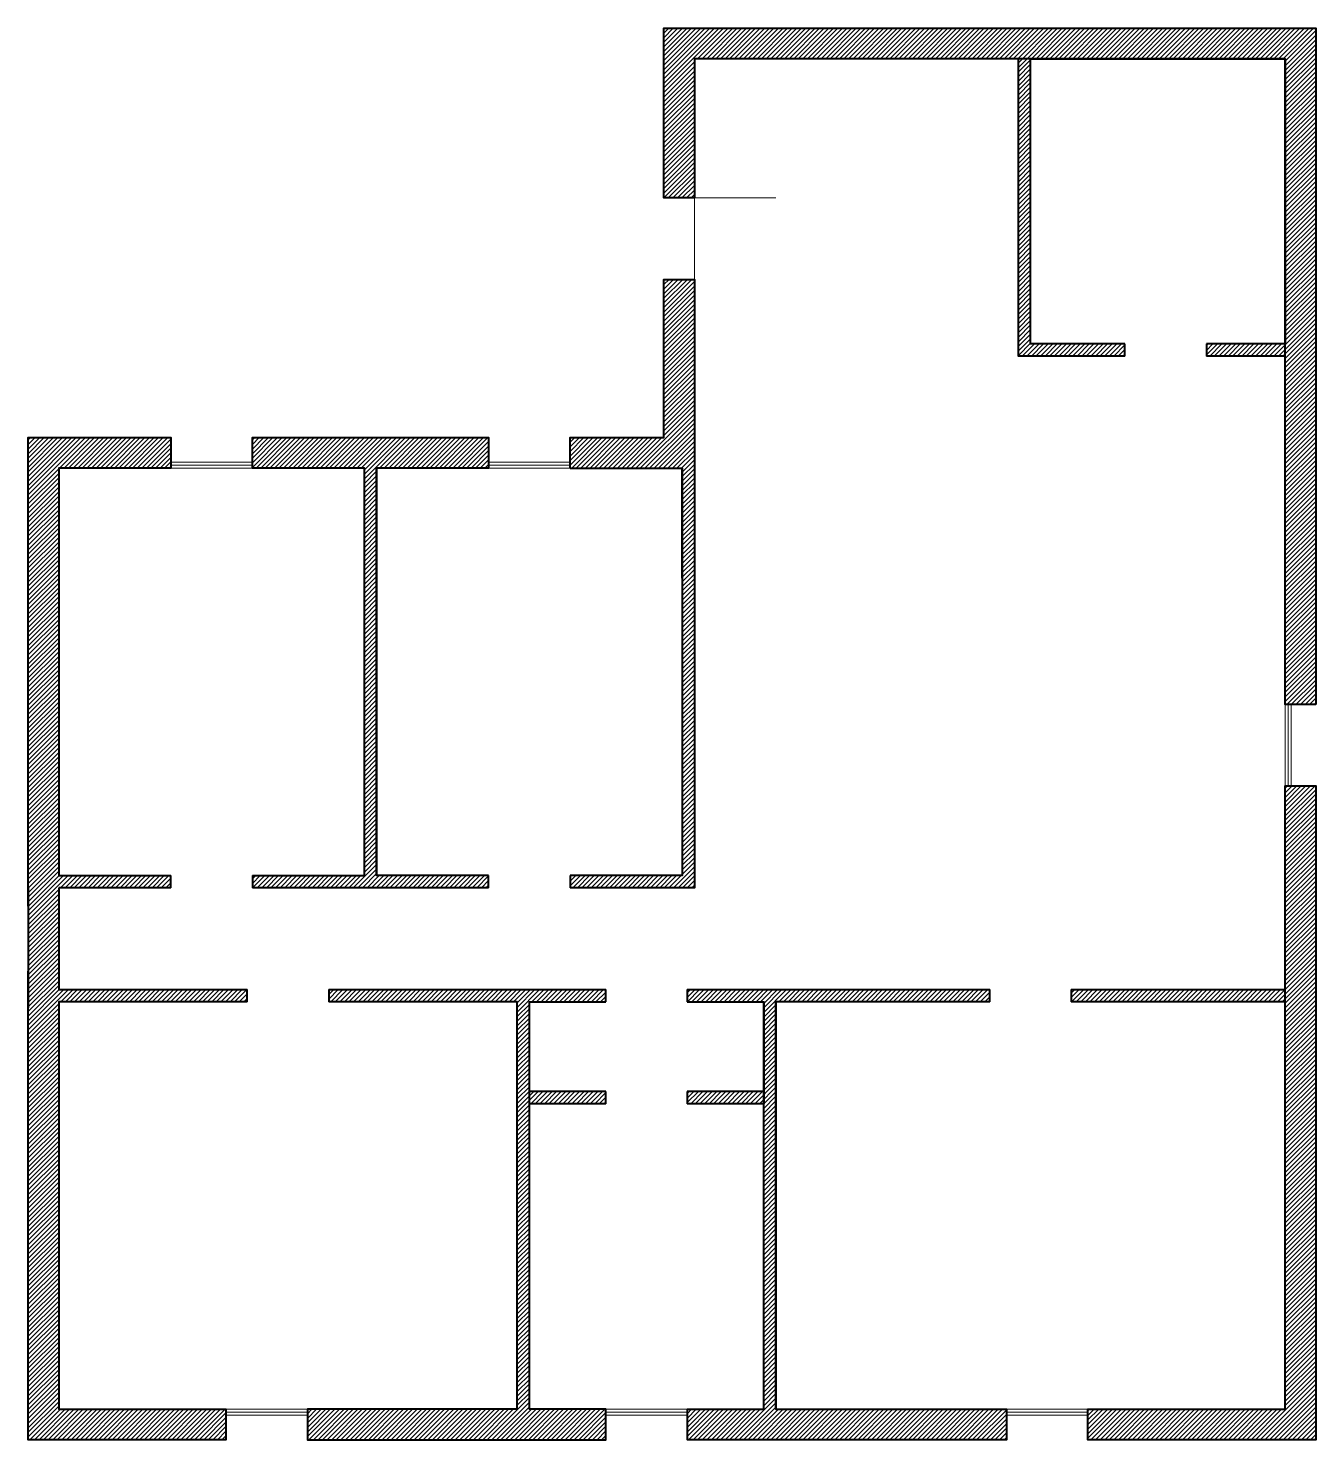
# Model space of a CAD drawing. Header units: centimetres. Extents: x 334 to 1598, y 386 to 1772.
import ezdxf

# ---------------------------------------------------------------- set-up
doc = ezdxf.new("R2010")
doc.units = ezdxf.units.CM
doc.layers.get('0').update_dxf_attribs({"lineweight": 40})
doc.layers.add('RET', color=7, linetype='Continuous', lineweight=20)

msp = doc.modelspace()

# ---------------------------------------------------------------- hatches: boundary and pattern name
at = {"layer": 'RET'}
h = msp.add_hatch(dxfattribs=at)
h.set_pattern_fill('ANSI31', color=256)
h.paths.add_polyline_path([(988.5, 1741.5), (1568.5, 1741.5), (1568.5, 1107.5), (1598.5, 1107.5), (1598.5, 1771.5), (958.5, 1771.5), (958.5, 1604.9), (988.5, 1604.9)])
h.paths.add_polyline_path([(1598.5, 1027.5), (1568.5, 1027.5), (1568.5, 815.5), (1568.5, 415.5), (1374.8, 415.5), (1374.8, 385.5), (1598.5, 385.5), (1598.5, 845.5)])
h.paths.add_polyline_path([(866.5, 939.5), (866.5, 927.5), (988.5, 927.5), (988.5, 1524.9), (958.5, 1524.9), (958.5, 1369.5), (866.5, 1369.5), (866.5, 1339.5), (976.5, 1339.5), (976.5, 1231.5), (976.5, 939.5)])
h.paths.add_polyline_path([(786.5, 927.5), (786.5, 939.5), (676.5, 939.5), (676.5, 1339.5), (786.5, 1339.5), (786.5, 1369.5), (646.5, 1369.5), (554.5, 1369.5), (554.5, 1339.5), (664.5, 1339.5), (664.5, 939.5), (554.5, 939.5), (554.5, 927.5)])
h.paths.add_polyline_path([(549.5, 815.5), (549.5, 827.5), (364.5, 827.5), (364.5, 927.5), (474.5, 927.5), (474.5, 939.5), (364.5, 939.5), (364.5, 1339.5), (474.5, 1339.5), (474.5, 1369.5), (334.5, 1369.5), (334.5, 909.5), (334.5, 809.5), (334.5, 385.5), (528.6, 385.5), (528.6, 415.5), (364.5, 415.5), (364.5, 815.5)])
h.paths.add_polyline_path([(901.5, 815.5), (901.5, 827.5), (629.5, 827.5), (629.5, 815.5), (814.5, 815.5), (814.5, 415.5), (608.6, 415.5), (608.6, 385.5), (814.5, 385.5), (901.6, 385.5), (901.6, 415.5), (826.5, 415.5), (826.5, 815.5)])
h.paths.add_polyline_path([(901.5, 715.5), (901.5, 727.5), (826.5, 727.5), (826.5, 715.5)])
h.paths.add_polyline_path([(981.5, 727.5), (981.5, 715.5), (1056.5, 715.5), (1056.5, 727.5)])
h.paths.add_polyline_path([(1278.5, 815.5), (1278.5, 827.5), (981.5, 827.5), (981.5, 815.5), (1056.5, 815.5), (1056.5, 415.5), (981.6, 415.5), (981.6, 385.5), (1294.8, 385.5), (1294.8, 415.5), (1068.5, 415.5), (1068.5, 815.5)])
h.paths.add_polyline_path([(1358.5, 827.5), (1358.5, 815.5), (1568.5, 815.5), (1568.5, 827.5)])
h.paths.add_polyline_path([(1491.1, 1461.5), (1491.1, 1449.5), (1568.5, 1449.5), (1568.5, 1461.5)])
h.paths.add_polyline_path([(1411.1, 1449.5), (1411.1, 1461.5), (1318.5, 1461.5), (1318.5, 1741.5), (1306.5, 1741.5), (1306.5, 1449.5)])

# ---------------------------------------------------------------- linework, layer by layer
for p, q in [((976.5, 1231.5), (976.5, 1339.5)), ((1056.5, 415.5), (1056.5, 815.5))]:
    msp.add_line(p, q)
msp.add_lwpolyline([(1598.5, 1107.5), (1568.5, 1107.5), (1568.5, 1741.5), (988.5, 1741.5), (988.5, 1604.9), (958.5, 1604.9), (958.5, 1771.5), (1598.5, 1771.5)], close=True)
for points in [[(1411.1, 1449.5), (1306.5, 1449.5), (1306.5, 1741.5)], [(1411.1, 1461.5), (1318.5, 1461.5), (1318.5, 1741.5), (1568.5, 1741.5), (1568.5, 1461.5), (1491.1, 1461.5)], [(866.5, 1339.5), (866.5, 1369.5), (958.5, 1369.5), (958.5, 1524.9), (988.5, 1524.9), (988.5, 927.5), (866.5, 927.5)], [(1411.1, 1449.5), (1411.1, 1461.5)], [(1491.1, 1461.5), (1491.1, 1449.5)], [(1568.5, 1449.5), (1491.1, 1449.5)], [(334.5, 909.5), (334.5, 1369.5), (474.5, 1369.5), (474.5, 1339.5), (364.5, 1339.5), (364.5, 939.5), (474.5, 939.5)], [(554.5, 939.5), (664.5, 939.5), (664.5, 1339.5), (554.5, 1339.5), (554.5, 1369.5), (694.5, 1369.5)], [(646.5, 1369.5), (786.5, 1369.5), (786.5, 1339.5), (676.5, 1339.5)], [(664.5, 939.5), (664.5, 1339.5)], [(786.5, 939.5), (676.5, 939.5), (676.5, 1339.5), (676.5, 939.5)], [(866.5, 1339.5), (976.5, 1339.5), (976.5, 939.5), (866.5, 939.5)], [(1568.5, 815.5), (1568.5, 1027.5), (1598.5, 1027.5), (1598.5, 845.5)], [(474.5, 927.5), (474.5, 939.5)], [(554.5, 939.5), (554.5, 927.5)], [(786.5, 927.5), (786.5, 939.5)], [(866.5, 939.5), (866.5, 927.5)], [(334.5, 927.5), (334.5, 809.5)], [(364.5, 927.5), (364.5, 827.5), (549.5, 827.5)], [(474.5, 927.5), (364.5, 927.5)], [(786.5, 927.5), (554.5, 927.5)], [(549.5, 815.5), (364.5, 815.5), (364.5, 415.5), (528.6, 415.5), (528.6, 385.5), (334.5, 385.5), (334.5, 845.5)], [(1598.5, 845.5), (1598.5, 385.5), (1374.8, 385.5), (1374.8, 415.5), (1568.5, 415.5), (1568.5, 815.5), (1358.5, 815.5)], [(549.5, 815.5), (549.5, 827.5)], [(629.5, 827.5), (629.5, 815.5)], [(629.5, 827.5), (814.5, 827.5), (901.5, 827.5)], [(901.5, 815.5), (901.5, 827.5)], [(981.5, 827.5), (981.5, 815.5)], [(981.5, 827.5), (1278.5, 827.5)], [(1278.5, 815.5), (1278.5, 827.5)], [(1358.5, 827.5), (1358.5, 815.5)], [(1358.5, 827.5), (1568.5, 827.5)], [(814.5, 415.5), (608.6, 415.5), (608.6, 385.5), (814.5, 385.5), (901.6, 385.5), (901.6, 415.5), (826.5, 415.5), (826.5, 815.5), (901.5, 815.5)], [(814.5, 415.5), (814.5, 815.5), (629.5, 815.5)], [(981.5, 815.5), (1056.5, 815.5), (1056.5, 715.5)], [(1278.5, 815.5), (1068.5, 815.5), (1068.5, 415.5), (1294.8, 415.5), (1294.8, 385.5), (981.6, 385.5), (981.6, 415.5), (1056.5, 415.5), (1056.5, 715.5), (981.5, 715.5)], [(1068.5, 715.5), (1068.5, 815.5)], [(901.5, 727.5), (826.5, 727.5)], [(901.5, 715.5), (901.5, 727.5)], [(1056.5, 727.5), (981.5, 727.5)], [(981.5, 727.5), (981.5, 715.5)], [(1068.5, 415.5), (1068.5, 727.5)], [(901.5, 715.5), (826.5, 715.5)]]:
    msp.add_lwpolyline(points)
msp.add_line((988.5, 1604.9), (1068.5, 1604.9), dxfattribs=at)
for points in [[(988.5, 1604.9), (988.5, 1524.9)], [(474.5, 1345.5), (554.5, 1345.5), (554.5, 1342.5), (474.5, 1342.5), (474.5, 1339.5), (554.5, 1339.5)], [(786.5, 1345.5), (866.5, 1345.5), (866.5, 1342.5), (786.5, 1342.5), (786.5, 1339.5), (866.5, 1339.5)], [(1568.5, 1027.5), (1568.5, 1107.5), (1571.5, 1107.5), (1571.5, 1027.5), (1574.5, 1027.5), (1574.5, 1107.5)], [(528.6, 415.5), (608.6, 415.5), (608.6, 412.5), (528.6, 412.5), (528.6, 409.5), (608.6, 409.5)], [(901.6, 415.5), (981.6, 415.5), (981.6, 412.5), (901.6, 412.5), (901.6, 409.5), (981.6, 409.5)], [(1294.8, 415.5), (1374.8, 415.5), (1374.8, 412.5), (1294.8, 412.5), (1294.8, 409.5), (1374.8, 409.5)]]:
    msp.add_lwpolyline(points, dxfattribs=at)

doc.saveas('drawing.dxf')
